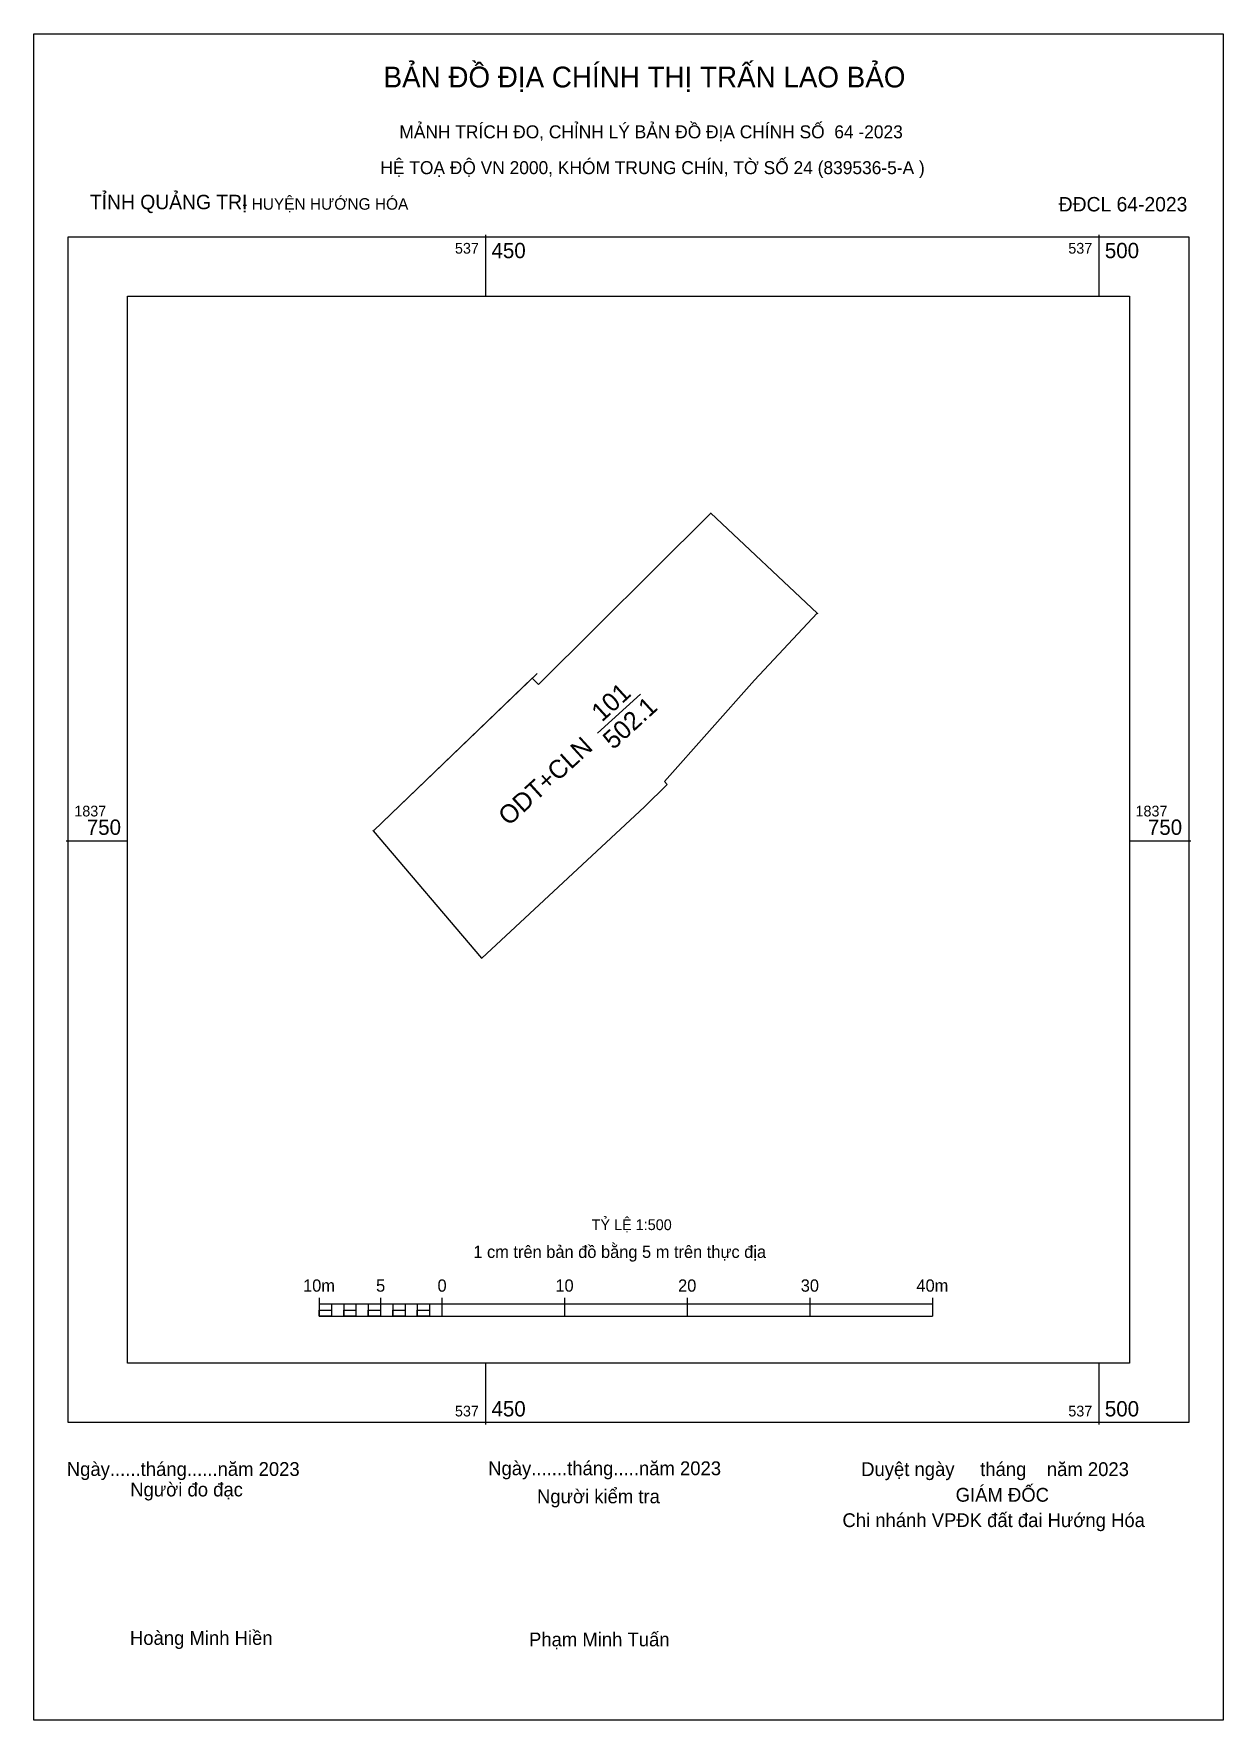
# Model space of a CAD drawing. Extents: x 537413 to 537510, y 1837678 to 1837816.
import ezdxf

# ---------------------------------------------------------------- set-up
doc = ezdxf.new("R2010")
doc.units = 0
for name, color, linetype in [('Level 1', 7, 'Continuous'), ('Level 10', 7, 'Continuous'), ('Level 13', 7, 'Continuous'), ('Level 27', 7, 'Continuous'), ('Level 49', 7, 'Continuous'), ('Level 6', 7, 'Continuous'), ('Level 62', 7, 'Continuous'), ('Level 63', 7, 'Continuous')]:
    doc.layers.add(name, color=color, linetype=linetype)

msp = doc.modelspace()

# ---------------------------------------------------------------- linework, layer by layer
at = {"layer": 'Level 1'}
msp.add_lwpolyline([(537413.18, 1837815.81), (537510.15, 1837815.81), (537510.15, 1837678.32), (537413.18, 1837678.32)], close=True, dxfattribs=at)
at = {"layer": 'Level 10'}
msp.add_line((537459.15, 1837758.79), (537462.64, 1837761.97), dxfattribs=at)
msp.add_lwpolyline([(537462.97, 1837752.78), (537449.72, 1837740.46), (537440.89, 1837750.84), (537453.81, 1837763.26), (537454.33, 1837762.77), (537468.39, 1837776.72), (537477.06, 1837768.57), (537471.93, 1837763.11), (537464.59, 1837754.85), (537464.81, 1837754.61)], close=True, dxfattribs=at)
at = {"layer": 'Level 27'}
for p, q in [((537468.39, 1837776.72), (537468.35, 1837776.75)), ((537477.06, 1837768.57), (537477.1, 1837768.54)), ((537440.89, 1837750.84), (537440.86, 1837750.88)), ((537449.72, 1837740.46), (537449.75, 1837740.42))]:
    msp.add_line(p, q, dxfattribs=at)
at = {"layer": 'Level 49'}
msp.add_line((537440.89, 1837750.84), (537454.21, 1837763.64), dxfattribs=at)
at = {"layer": 'Level 62'}
msp.add_lwpolyline([(537420.84, 1837794.41), (537502.5, 1837794.41), (537502.5, 1837707.43), (537420.84, 1837707.43)], close=True, dxfattribs=at)
at = {"layer": 'Level 63'}
for p, q in [((537450, 1837799.41), (537450, 1837794.41)), ((537500, 1837799.41), (537500, 1837794.41)), ((537415.84, 1837750), (537420.84, 1837750)), ((537502.5, 1837750), (537507.5, 1837750)), ((537436.45, 1837712.76), (537436.45, 1837711.26)), ((537436.45, 1837712.26), (537486.45, 1837712.26)), ((537437.45, 1837712.26), (537437.45, 1837711.26)), ((537438.45, 1837712.26), (537438.45, 1837711.26)), ((537439.45, 1837712.26), (537439.45, 1837711.26)), ((537440.45, 1837712.26), (537440.45, 1837711.26)), ((537441.45, 1837712.76), (537441.45, 1837711.26)), ((537441.45, 1837712.26), (537441.45, 1837711.26)), ((537442.45, 1837712.26), (537442.45, 1837711.26)), ((537443.45, 1837712.26), (537443.45, 1837711.26)), ((537444.45, 1837712.26), (537444.45, 1837711.26)), ((537445.45, 1837712.26), (537445.45, 1837711.26)), ((537446.45, 1837712.76), (537446.45, 1837711.26)), ((537446.45, 1837712.26), (537446.45, 1837711.26)), ((537456.45, 1837712.76), (537456.45, 1837711.26)), ((537466.45, 1837712.76), (537466.45, 1837711.26)), ((537476.45, 1837712.76), (537476.45, 1837711.26)), ((537486.45, 1837712.76), (537486.45, 1837711.26)), ((537436.45, 1837711.26), (537486.45, 1837711.26)), ((537450, 1837707.43), (537450, 1837702.43)), ((537500, 1837707.43), (537500, 1837702.43))]:
    msp.add_line(p, q, dxfattribs=at)
for points in [[(537415.99, 1837799.26), (537507.34, 1837799.26), (537507.34, 1837702.59), (537415.99, 1837702.59)], [(537436.45, 1837711.76), (537437.45, 1837711.76), (537437.45, 1837711.26), (537436.45, 1837711.26)], [(537436.45, 1837711.76), (537437.45, 1837711.76), (537437.45, 1837711.26), (537436.45, 1837711.26)], [(537438.45, 1837711.76), (537439.45, 1837711.76), (537439.45, 1837711.26), (537438.45, 1837711.26)], [(537440.45, 1837711.76), (537441.45, 1837711.76), (537441.45, 1837711.26), (537440.45, 1837711.26)], [(537442.45, 1837711.76), (537443.45, 1837711.76), (537443.45, 1837711.26), (537442.45, 1837711.26)], [(537444.45, 1837711.76), (537445.45, 1837711.76), (537445.45, 1837711.26), (537444.45, 1837711.26)]]:
    msp.add_lwpolyline(points, close=True, dxfattribs=at)

# ---------------------------------------------------------------- texts
at = {"layer": 'Level 1'}
for s, height, p in [('BẢN ĐỒ ĐỊA CHÍNH THỊ TRẤN LAO BẢO', 1.694, (537441.7, 1837811.43)), (' MẢNH TRÍCH ĐO, CHỈNH LÝ BẢN ĐỒ ĐỊA CHÍNH SỐ  64 -2023', 1.058, (537442.6, 1837807.28)), ('TỈNH QUẢNG TRỊ', 1.176, (537417.76, 1837801.5)), (' - HUYỆN HƯỚNG HÓA', 0.9405, (537429.83, 1837801.46)), (' ĐĐCL 64-2023', 1.176, (537496.3, 1837801.32)), ('Ngày......tháng......năm 2023', 1.125, (537415.88, 1837698.24)), ('Ngày.......tháng.....năm 2023', 1.125, (537450.23, 1837698.3)), ('  Duyệt ngày     tháng    năm 2023', 1.125, (537479.8, 1837698.23)), ('Người đo đạc', 1.125, (537421.05, 1837696.57)), ('Người kiểm tra', 1.125, (537454.21, 1837696.01)), ('GIÁM ĐỐC', 1.125, (537488.34, 1837696.14)), ('Chi nhánh VPĐK đất đai Hướng Hóa', 1.125, (537479.11, 1837694.07)), ('Hoàng Minh Hiền', 1.125, (537421.03, 1837684.47)), ('Phạm Minh Tuấn', 1.125, (537453.56, 1837684.35))]:
    msp.add_text(s, height=height, dxfattribs=at).set_placement(p)
at = {"layer": 'Level 13'}
for s, p in [('101', (537459.5, 1837759.65)), ('502.1', (537460.43, 1837757.39)), ('ODT+CLN', (537451.9, 1837751.17))]:
    msp.add_text(s, height=1.5, rotation=42.3341, dxfattribs=at).set_placement(p)
at = {"layer": 'Level 6'}
for s, height, p in [(' HỆ TOẠ ĐỘ VN 2000, KHÓM TRUNG CHÍN, TỜ SỐ 24 (839536-5-A )', 1.058, (537441.05, 1837804.36)), ('TỶ LỆ 1:500', 0.879, (537458.66, 1837718.28))]:
    msp.add_text(s, height=height, dxfattribs=at).set_placement(p)
at = {"layer": 'Level 63'}
for s, height, p in [('537', 0.875, (537447.52, 1837797.88)), ('450', 1.25, (537450.5, 1837797.51)), ('537', 0.875, (537497.52, 1837797.88)), ('500', 1.25, (537500.5, 1837797.51)), ('1837', 0.875, (537416.49, 1837752)), ('1837', 0.875, (537503, 1837752)), ('750', 1.25, (537417.51, 1837750.5)), ('750', 1.25, (537504.01, 1837750.5)), ('1 cm trên bản đồ bằng 5 m trên thực địa', 1, (537449.02, 1837716.01)), ('10m', 1, (537435.14, 1837713.26)), ('5', 1, (537441.09, 1837713.26)), ('0', 1, (537446.1, 1837713.26)), ('10', 1, (537455.71, 1837713.26)), ('20', 1, (537465.71, 1837713.26)), ('30', 1, (537475.71, 1837713.26)), ('40m', 1, (537485.14, 1837713.26)), ('537', 0.875, (537447.52, 1837703.09)), ('450', 1.25, (537450.5, 1837703.09)), ('537', 0.875, (537497.52, 1837703.09)), ('500', 1.25, (537500.5, 1837703.09))]:
    msp.add_text(s, height=height, dxfattribs=at).set_placement(p)

doc.saveas('drawing.dxf')
